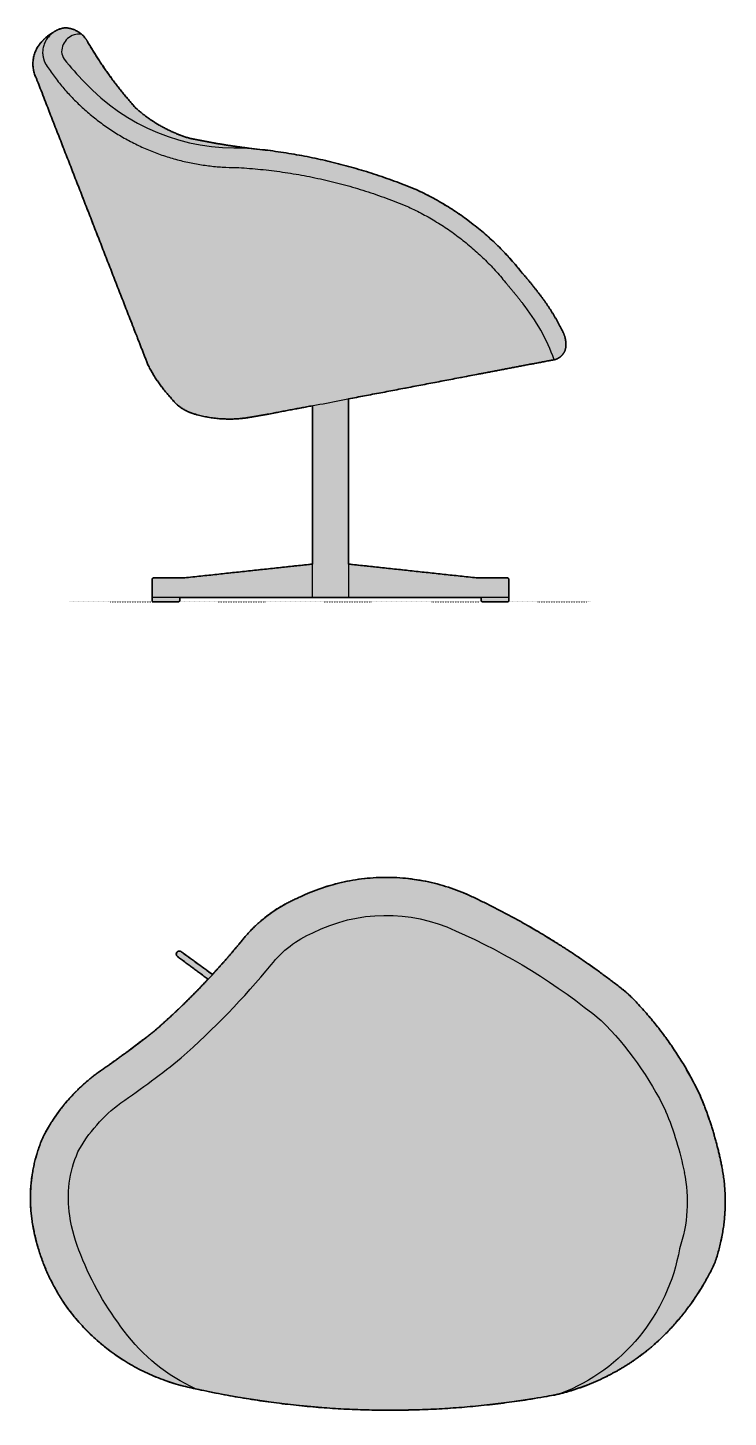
# Model space of a CAD drawing. Header units: millimetres. Extents: x -55 to 1976, y -1115 to 783.
# Drawn here: x 1053 to 1976, y -1075 to 757 of the extents above; entities that cross this region are included whole.
import ezdxf

# ---------------------------------------------------------------- set-up
doc = ezdxf.new("R2010")
doc.units = ezdxf.units.MM
doc.linetypes.add('Dots', pattern=[1, 0, -1])
doc.layers.add('Blocks', color=7, linetype='Continuous')
doc.layers.add('Blocks$Fill', color=7, linetype='Continuous', true_color=0xffffff)
for name, color, linetype, lineweight, true_color in [('Blocks$Inner', 7, 'Continuous', 25, 0x007f00), ('Blocks$Outline', 7, 'Continuous', 35, 0xff3f3f), ('Groud', 7, 'Dots', 25, 0x243775)]:
    doc.layers.add(name, color=color, linetype=linetype, lineweight=lineweight, true_color=true_color)

# ---------------------------------------------------------------- blocks, each defined once
blk = doc.blocks.new('K2 Lounge Chair Swivel Top')
at = {"layer": 'Blocks$Fill'}
blk.add_hatch(color=256, dxfattribs=at).paths.add_polyline_path([(351, 369.9), (357.4, 372.9), (363.9, 375.8), (370.5, 378.5), (377.3, 381.1), (384.1, 383.5), (391, 385.7), (398, 387.7), (405.1, 389.5), (412.3, 391.1), (419.5, 392.6), (426.8, 393.8), (434.1, 394.8), (441.4, 395.7), (448.8, 396.3), (456.2, 396.7), (463.7, 396.9), (471.1, 396.9), (478.5, 396.7), (485.9, 396.3), (493.3, 395.7), (500.6, 394.8), (507.9, 393.8), (515.2, 392.6), (522.4, 391.2), (529.5, 389.5), (536.6, 387.7), (543.6, 385.7), (550.5, 383.6), (557.3, 381.2), (564, 378.7), (570.6, 376), (577.1, 373.1), (604.7, 359.8), (632, 345.5), (658.8, 330.5), (685.2, 314.7), (711.1, 298.1), (736.5, 280.7), (761.4, 262.6), (785.7, 243.8), (792.9, 236.5), (800, 228.9), (807, 221.3), (813.8, 213.4), (820.4, 205.4), (826.9, 197.3), (833.1, 189), (839.3, 180.6), (845.2, 172), (850.9, 163.4), (856.5, 154.6), (861.8, 145.7), (867, 136.7), (871.9, 127.6), (876.7, 118.4), (881.2, 109.1), (885.7, 98), (889.8, 86.8), (893.8, 75.5), (897.4, 64.1), (900.8, 52.7), (903.8, 41.1), (906.6, 29.5), (909.2, 17.8), (910.7, 9.8), (911.9, 1.8), (912.8, -6.4), (913.5, -14.6), (913.9, -22.8), (914.1, -31), (913.9, -39.3), (913.5, -47.6), (912.8, -55.8), (911.8, -64), (910.5, -72.1), (909, -80.2), (907.2, -88.2), (905.1, -96.2), (902.7, -104), (900.2, -111.7), (896.5, -119.2), (892.7, -126.7), (888.7, -134.1), (884.5, -141.4), (880.1, -148.6), (875.5, -155.6), (870.7, -162.6), (865.8, -169.4), (860.7, -176.2), (855.4, -182.7), (850, -189.2), (844.4, -195.5), (838.7, -201.6), (832.8, -207.6), (826.8, -213.5), (820.6, -219.1), (814.2, -224.6), (807.6, -229.8), (800.9, -234.8), (794, -239.7), (787, -244.4), (779.9, -248.9), (772.6, -253.1), (765.3, -257.2), (757.1, -261.4), (748.9, -265.4), (740.5, -269.1), (732, -272.5), (723.4, -275.7), (714.7, -278.6), (706, -281.3), (697.1, -283.7), (688.7, -285.7), (659.5, -290.8), (630.2, -295.1), (600.7, -298.7), (571.1, -301.5), (541.4, -303.6), (511.6, -305), (481.8, -305.6), (451.9, -305.5), (422.1, -304.5), (392.3, -302.9), (362.6, -300.5), (332.9, -297.3), (303.5, -293.4), (274.1, -288.8), (245, -283.4), (216, -277.4), (210.1, -276.2), (204.2, -274.8), (198.4, -273.4), (192.5, -271.8), (186.7, -270.1), (180.9, -268.2), (175.1, -266.2), (169.4, -264.1), (163.6, -261.8), (158, -259.4), (152.4, -256.9), (146.8, -254.2), (141.3, -251.4), (135.8, -248.5), (130.4, -245.5), (125.1, -242.3), (119.9, -239), (114.7, -235.6), (109.6, -232.1), (104.6, -228.5), (99.7, -224.7), (94.9, -220.9), (90.2, -217), (85.5, -212.9), (81, -208.8), (76.6, -204.6), (72.3, -200.3), (68, -195.9), (63.9, -191.4), (60, -186.9), (56.1, -182.2), (52.3, -177.6), (47.4, -171), (42.7, -164.2), (38.2, -157.3), (33.9, -150.2), (29.8, -142.9), (25.9, -135.6), (22.3, -128.1), (18.9, -120.5), (15.7, -112.7), (12.8, -104.9), (10.2, -97), (7.7, -89.1), (5.6, -81.1), (3.7, -73), (2.1, -64.9), (0.7, -56.8), (-0.3, -49.8), (-1, -42.8), (-1.2, -39.3), (-1.4, -35.7), (-1.6, -32.1), (-1.6, -28.6), (-1.7, -25), (-1.6, -21.4), (-1.5, -17.9), (-1.3, -14.3), (-1.1, -10.7), (-0.8, -7.1), (-0.4, -3.6), (0, 0), (0.5, 3.6), (1, 7.1), (1.7, 10.6), (2.3, 14.1), (3.1, 17.7), (3.9, 21.1), (4.7, 24.6), (5.6, 28.1), (6.6, 31.5), (7.7, 34.9), (8.8, 38.3), (9.9, 41.6), (12.4, 48.3), (15.1, 54.8), (18.4, 61.1), (21.9, 67.2), (25.7, 73.3), (29.6, 79.3), (33.7, 85.2), (37.9, 91), (42.4, 96.7), (47, 102.2), (51.8, 107.5), (56.7, 112.8), (61.8, 117.9), (67, 122.8), (72.3, 127.5), (77.8, 132.1), (83.4, 136.5), (89.1, 140.8), (127.1, 167.9), (164.1, 196.4), (181.8, 212.4), (199.1, 228.7), (216, 245.5), (232.5, 262.7), (192.2, 292.6), (192.1, 292.7), (192, 292.7), (192, 292.8), (191.9, 292.9), (191.8, 292.9), (191.7, 293), (191.7, 293.1), (191.6, 293.2), (191.5, 293.3), (191.5, 293.3), (191.4, 293.4), (191.3, 293.5), (191.3, 293.6), (191.2, 293.7), (191.1, 293.8), (191.1, 293.9), (191, 294), (191, 294.1), (190.9, 294.2), (190.9, 294.3), (190.9, 294.4), (190.8, 294.5), (190.8, 294.6), (190.8, 294.7), (190.7, 294.8), (190.7, 294.9), (190.7, 295), (190.7, 295.1), (190.6, 295.2), (190.6, 295.3), (190.6, 295.4), (190.6, 295.5), (190.6, 295.6), (190.6, 295.7), (190.6, 295.8), (190.6, 295.9), (190.6, 296), (190.6, 296.1), (190.6, 296.2), (190.6, 296.3), (190.6, 296.4), (190.7, 296.5), (190.7, 296.6), (190.7, 296.7), (190.7, 296.8), (190.7, 297), (190.8, 297.1), (190.8, 297.2), (190.9, 297.3), (190.9, 297.4), (190.9, 297.5), (191, 297.6), (191, 297.6), (191.1, 297.7), (191.1, 297.8), (191.2, 297.9), (191.2, 298), (191.3, 298.1), (191.4, 298.2), (191.4, 298.3), (191.5, 298.4), (191.6, 298.4), (191.6, 298.5), (191.7, 298.6), (191.8, 298.7), (191.8, 298.7), (191.9, 298.8), (192, 298.9), (192.1, 298.9), (192.2, 299), (192.2, 299.1), (192.3, 299.1), (192.4, 299.2), (192.5, 299.3), (192.6, 299.3), (192.7, 299.4), (192.8, 299.4), (192.9, 299.5), (193, 299.5), (193.1, 299.5), (193.2, 299.6), (193.3, 299.6), (193.4, 299.7), (193.5, 299.7), (193.6, 299.7), (193.7, 299.7), (193.8, 299.8), (193.9, 299.8), (194, 299.8), (194.1, 299.8), (194.2, 299.8), (194.3, 299.8), (194.4, 299.8), (194.5, 299.8), (194.6, 299.8), (194.7, 299.8), (194.8, 299.8), (194.9, 299.8), (195, 299.8), (195.2, 299.8), (195.3, 299.8), (195.4, 299.8), (195.5, 299.8), (195.6, 299.7), (195.7, 299.7), (195.8, 299.7), (195.9, 299.6), (196, 299.6), (196.1, 299.6), (196.2, 299.5), (196.3, 299.5), (196.4, 299.4), (196.5, 299.4), (196.6, 299.3), (196.7, 299.3), (196.8, 299.2), (196.8, 299.2), (196.9, 299.1), (197, 299.1), (197.1, 299), (197.2, 298.9), (197.3, 298.9), (197.3, 298.8), (197.4, 298.7), (197.5, 298.6), (197.6, 298.6), (197.6, 298.5), (197.7, 298.4), (238.2, 268.9), (257.6, 290.5), (276.3, 312.6), (280, 317.2), (283.9, 321.7), (287.9, 326), (292, 330.3), (296.3, 334.4), (300.8, 338.4), (305.3, 342.3), (310, 346), (314.8, 349.6), (319.7, 353), (324.7, 356.2), (329.8, 359.3), (335, 362.2), (340.3, 364.9), (345.6, 367.5)], flags=0)
at = {"layer": 'Blocks$Inner'}
for p, q in [((238.2, 268.9), (197.7, 298.4)), ((192.2, 292.6), (232.5, 262.7))]:
    blk.add_line(p, q, dxfattribs=at)
at = {"layer": 'Blocks$Inner', "extrusion": (0, 0, -1)}
for centre, radius, start, end in [((-467.4, 132.5), 264.4, 63.8648, 114.499), ((-424.5, 196.8), 188, 37.9984, 66.9793), ((-139.7, -565.4), 1035.5, 114.9872, 128.5991), ((-467.3, 132.1), 214.8, 63.216, 115.1002), ((-424.5, 196.8), 138, 37.9984, 66.9793), ((-233.3, -416), 810.7, 113.6484, 129.6362), ((-445.2, -99), 483.2, 134.8059, 154.4855), ((-445.2, -99), 433.2, 134.8059, 154.3115), ((-230.7, -56.1), 242.5, 27.2156, 54.2745), ((-232.9, -58.4), 195.6, 28.4886, 53.8597), ((-420.3, -81.8), 498.9, 157.5022, 168.4853), ((-420.3, -81.8), 448.9, 157.6705, 168.4853), ((-201.5, -25.9), 203.2, 351.2598, 23.4117), ((-201.5, -25.9), 153.2, 351.2598, 23.4117), ((-670.9, -30.7), 193.1, 168.4853, 198.7328), ((-670.9, -30.7), 243.1, 168.4853, 199.461), ((-261.3, -16.8), 213.7, 336.8417, 351.2598), ((-261.3, -16.8), 263.7, 322.4235, 351.2598), ((-440.7, 46.7), 403.8, 322.0922, 338.568), ((-606.3, -49.4), 251.3, 189.9337, 248.8131), ((-596.9, 29.7), 334.6, 204.9973, 228.0489), ((-267.3, -9.1), 273.1, 280.8305, 321.925), ((-315.8, -58.1), 240.9, 294.4871, 323.5285), ((-622.2, 9.9), 303, 229.1141, 241.8397), ((-622.2, 9.9), 303, 241.8397, 257.3364), ((-472.7, 874.5), 1180.1, 259.4566, 282.5659)]:
    blk.add_arc(centre, radius, start, end, dxfattribs=at)
at = {"layer": 'Blocks$Inner'}
for centre, radius, start, end in [((-504.5, 954.4), 1010.8, 311.4164, 320.5809), ((194.6, 295.8), 4.02, 39.8603, 233.1935), ((-503, 952.8), 1058.5, 311.4115, 320.6625), ((-676.4, 1250.5), 1348.2, 304.5979, 308.5689), ((-650.5, 1214.3), 1353.7, 304.5653, 308.7719)]:
    blk.add_arc(centre, radius, start, end, dxfattribs=at)
at = {"layer": 'Blocks$Outline'}
for points, weights, knots in [([(351, 369.9), (463.3, 425), (577.1, 373.1), (689.1, 320.9), (785.7, 243.8), (845.1, 184.8), (881.2, 109.1), (899.6, 64.8), (909.2, 17.8), (922.6, -48.2), (900.2, -111.7), (871.3, -173.5), (820.6, -219.1), (795.1, -241.3), (765.3, -257.2), (732.8, -274.6), (692.9, -284.8), (688.7, -285.7), (451.5, -329.9), (216, -277.4), (115.5, -258.1), (52.3, -177.6), (11, -123.8), (0.7, -56.8), (-8.2, 1.1), (15.1, 54.8), (41.8, 106.7), (89.1, 140.8), (127.6, 167.3), (164.1, 196.4), (199.9, 227.9), (232.5, 262.7)], [1, 0.903954970911, 1, 0.992953252525, 1, 0.985289458552, 1, 0.995410388711, 1, 0.963687009044, 1, 0.979834756811, 1, 0.993840098764, 1, 0.991838762972, 0.999030974621, 1, 0.97973412432, 1, 0.936383101392, 1, 0.968504364843, 1, 0.960895575354, 1, 0.972249976897, 1, 0.999399643513, 1, 0.998117939798, 0.998452243084], [2060.229207, 2060.229207, 2060.229207, 2293.882012, 2293.882012, 2539.888346, 2539.888346, 2705.858888, 2705.858888, 2801.488008, 2801.488008, 2932.92251, 2932.92251, 3067.524269, 3067.524269, 3134.828643, 3134.828643, 3208.090611, 3216.789379, 3216.789379, 3692.765208, 3692.765208, 3888.632106, 3888.632106, 4021.34262, 4021.34262, 4135.370253, 4135.370253, 4249.899127, 4249.899127, 4343.337153, 4343.337153, 4438.532211, 4438.532211, 4438.532211]), ([(238.2, 268.9), (257.9, 290.2), (276.3, 312.6), (306.2, 350.9), (351, 369.9)], [0.998529139087, 0.998852907419, 1, 0.968189307015, 1], [4446.98972, 4446.98972, 4446.98972, 4505.009939, 4505.009939, 4600.117553, 4600.117553, 4600.117553]), ([(232.5, 262.7), (212.3, 277.6), (192.2, 292.6), (190.8, 293.7), (190.6, 295.5), (190.4, 297.3), (191.7, 298.6), (192.9, 299.9), (194.7, 299.8), (196.5, 299.8), (197.7, 298.4), (218, 283.6), (238.2, 268.9)], [1, 1, 1, 0.91235859405, 1, 0.91235859405, 1, 0.91235859405, 1, 0.91235859405, 1, 1, 1], [-113.888037, -113.888037, -113.888037, -63.723194, -63.723194, -60.328847, -60.328847, -56.9345, -56.9345, -53.540153, -53.540153, -50.145806, -50.145806, 0, 0, 0])]:
    blk.add_rational_spline(points, weights, degree=2, knots=knots, dxfattribs=at)
blk = doc.blocks.new('K2 Lounge Chair Swivel Side')
at = {"layer": 'Blocks$Fill', "extrusion": (0, 0, -1)}
blk.add_hatch(color=256, dxfattribs=at).paths.add_polyline_path([(-367.6, 267.7), (-636.3, 318.9), (-636.8, 318.9), (-637.4, 319), (-638, 319.1), (-638.6, 319.3), (-639, 319.4), (-639.4, 319.5), (-639.8, 319.6), (-640.2, 319.7), (-640.6, 319.8), (-641, 320), (-641.4, 320.1), (-641.8, 320.3), (-642.2, 320.4), (-642.6, 320.6), (-642.9, 320.8), (-643.3, 321), (-643.7, 321.2), (-644.1, 321.4), (-644.4, 321.6), (-644.8, 321.8), (-645.1, 322), (-645.5, 322.3), (-645.8, 322.5), (-646.2, 322.8), (-646.5, 323), (-646.8, 323.3), (-647.1, 323.6), (-647.5, 323.8), (-647.8, 324.1), (-648.1, 324.4), (-648.4, 324.7), (-648.6, 325), (-648.9, 325.3), (-649.2, 325.6), (-649.5, 325.9), (-649.7, 326.2), (-650, 326.6), (-650.3, 327), (-650.6, 327.4), (-650.8, 327.8), (-651.1, 328.2), (-651.4, 328.6), (-651.6, 329.1), (-651.8, 329.5), (-652, 329.9), (-652.3, 330.4), (-652.5, 330.9), (-652.6, 331.3), (-652.8, 331.8), (-653, 332.2), (-653.1, 332.7), (-653.3, 333.2), (-653.4, 333.7), (-653.5, 334.2), (-653.6, 334.7), (-653.7, 335.1), (-653.8, 335.6), (-653.9, 336.1), (-653.9, 336.6), (-654, 337.1), (-654, 337.6), (-654, 338.1), (-654, 338.6), (-654, 339.1), (-654, 339.6), (-654, 340), (-653.9, 340.5), (-653.9, 341), (-653.8, 342), (-653.8, 343.1), (-653.7, 344.1), (-653.5, 345.1), (-653.3, 346.2), (-653.1, 347.2), (-652.9, 348.2), (-652.7, 349.3), (-652.4, 350.3), (-652.1, 351.3), (-651.7, 352.2), (-651.3, 353.2), (-650.9, 354.2), (-650.5, 355.1), (-650.1, 356.1), (-649.6, 357), (-646.1, 363.9), (-642.4, 370.6), (-638.5, 377.3), (-634.5, 383.9), (-630.2, 390.4), (-625.9, 396.7), (-621.3, 403), (-616.6, 409.1), (-606.3, 422.1), (-595.5, 434.8), (-588.4, 443.4), (-581, 451.9), (-573.4, 460.2), (-565.5, 468.3), (-557.3, 476.1), (-548.9, 483.7), (-540.3, 491.1), (-531.4, 498.2), (-522.3, 505), (-513.1, 511.6), (-503.6, 517.8), (-494, 523.8), (-484.2, 529.5), (-474.3, 534.9), (-464.3, 540), (-454.1, 544.7), (-441.1, 549.9), (-428, 554.8), (-414.8, 559.6), (-401.5, 564), (-388.1, 568.3), (-374.6, 572.2), (-361, 576), (-347.4, 579.5), (-333.7, 582.7), (-319.9, 585.7), (-306.1, 588.4), (-292.3, 590.8), (-278.4, 593.1), (-264.5, 595), (-250.6, 596.7), (-236.6, 598.1), (-231.2, 598.8), (-212.6, 601.4), (-194, 604.5), (-175.5, 607.8), (-157, 611.6), (-152.2, 613.1), (-147.5, 614.8), (-142.8, 616.6), (-138.1, 618.5), (-133.5, 620.6), (-128.9, 622.8), (-124.4, 625.1), (-120, 627.5), (-115.6, 630.1), (-111.3, 632.7), (-107.1, 635.5), (-102.9, 638.4), (-98.9, 641.4), (-94.9, 644.5), (-91.1, 647.7), (-87.3, 651), (-78.4, 661.1), (-69.9, 671.5), (-61.5, 682), (-53.5, 692.8), (-45.7, 703.8), (-38.2, 714.9), (-31, 726.3), (-24.1, 737.8), (-23.7, 738.6), (-23.3, 739.3), (-22.9, 740), (-22.4, 740.8), (-21.9, 741.5), (-21.4, 742.2), (-20.9, 742.9), (-20.4, 743.6), (-19.8, 744.3), (-19.2, 745), (-18.6, 745.6), (-18, 746.3), (-17.4, 746.9), (-16.7, 747.5), (-16.1, 748.1), (-15.4, 748.7), (-14.8, 749.2), (-14.3, 749.6), (-13.7, 750.1), (-13.1, 750.5), (-12.5, 750.9), (-11.9, 751.3), (-11.2, 751.7), (-10.6, 752.1), (-10, 752.5), (-9.3, 752.8), (-8.7, 753.1), (-8, 753.5), (-7.4, 753.8), (-6.7, 754.1), (-6, 754.4), (-5.3, 754.6), (-4.7, 754.9), (-4, 755.1), (-3.3, 755.4), (-2.6, 755.6), (-1.9, 755.8), (-1.2, 756), (-0.5, 756.1), (0.2, 756.3), (0.9, 756.4), (1.6, 756.5), (2.3, 756.7), (3, 756.7), (3.6, 756.8), (4.3, 756.9), (5, 757), (5.7, 757), (6.7, 756.9), (7.7, 756.7), (8.6, 756.6), (9.6, 756.3), (10.6, 756.1), (11.6, 755.8), (12.6, 755.5), (13.6, 755.2), (14.6, 754.8), (15.5, 754.4), (16.5, 754), (17.5, 753.5), (18.4, 753), (19.4, 752.4), (20.3, 751.9), (21.2, 751.3), (22.6, 750.4), (24, 749.6), (25.4, 748.7), (26.7, 747.7), (28.1, 746.8), (29.4, 745.7), (30.7, 744.7), (31.9, 743.6), (33.1, 742.5), (34.3, 741.4), (35.5, 740.2), (36.6, 739), (37.7, 737.7), (38.8, 736.5), (39.8, 735.2), (40.7, 733.9), (41.5, 732.8), (42.3, 731.6), (43, 730.4), (43.7, 729.2), (44.3, 727.9), (44.9, 726.6), (45.5, 725.3), (46, 724), (46.5, 722.6), (46.9, 721.2), (47.3, 719.8), (47.6, 718.4), (47.9, 717), (48.1, 715.5), (48.3, 714.1), (48.5, 712.6), (48.5, 711.2), (48.6, 709.7), (48.6, 708.2), (48.5, 706.8), (48.4, 705.3), (48.2, 703.9), (48, 702.4), (47.7, 701), (47.4, 699.6), (47.1, 698.2), (46.7, 696.9), (46.2, 695.5), (45.7, 694.2), (45.2, 692.9), (44.6, 691.7), (44, 690.4), (-87.3, 353.2), (-103.1, 312.7), (-106.1, 306.9), (-107.7, 304), (-109.4, 301.2), (-111.1, 298.4), (-112.8, 295.6), (-114.6, 292.9), (-116.4, 290.1), (-118.3, 287.5), (-120.3, 284.8), (-122.2, 282.2), (-124.2, 279.6), (-126.3, 277.1), (-128.4, 274.6), (-132.8, 269.7), (-133.5, 268.7), (-134.2, 267.7), (-135, 266.8), (-135.8, 265.8), (-136.6, 264.9), (-137.5, 264), (-138.4, 263.1), (-139.2, 262.2), (-140.1, 261.4), (-141.1, 260.5), (-142, 259.7), (-143, 258.9), (-143.9, 258.1), (-144.9, 257.3), (-146, 256.6), (-147, 255.9), (-148, 255.2), (-149.1, 254.5), (-150.2, 253.9), (-151.2, 253.2), (-152.3, 252.6), (-153.5, 252), (-154.6, 251.5), (-155.7, 251), (-156.8, 250.5), (-158, 250), (-159.1, 249.5), (-160.3, 249.1), (-161.5, 248.7), (-162.6, 248.3), (-163.8, 248), (-165, 247.6), (-168.6, 246.6), (-172.3, 245.7), (-176, 244.8), (-179.7, 244.1), (-183.4, 243.4), (-187.1, 242.8), (-190.9, 242.3), (-194.7, 241.9), (-198.4, 241.6), (-202.2, 241.3), (-206, 241.2), (-209.8, 241.1), (-213.6, 241.1), (-217.4, 241.2), (-221.1, 241.4), (-224.9, 241.7), (-232.1, 242.5), (-240, 243.8), (-319.8, 258.6), (-319.8, 49.9), (-150.3, 31.6), (-110.6, 31.6), (-110.5, 31.6), (-110.5, 31.6), (-110.4, 31.6), (-110.4, 31.6), (-110.3, 31.6), (-110.3, 31.6), (-110.2, 31.6), (-110.2, 31.6), (-110.1, 31.5), (-110.1, 31.5), (-110.1, 31.5), (-110, 31.5), (-110, 31.5), (-109.9, 31.5), (-109.9, 31.5), (-109.8, 31.4), (-109.8, 31.4), (-109.7, 31.4), (-109.7, 31.4), (-109.6, 31.4), (-109.6, 31.3), (-109.6, 31.3), (-109.5, 31.3), (-109.5, 31.3), (-109.4, 31.2), (-109.4, 31.2), (-109.3, 31.2), (-109.3, 31.1), (-109.3, 31.1), (-109.2, 31.1), (-109.2, 31), (-109.1, 31), (-109.1, 31), (-109.1, 30.9), (-109, 30.9), (-109, 30.8), (-109, 30.8), (-108.9, 30.8), (-108.9, 30.7), (-108.9, 30.7), (-108.9, 30.6), (-108.8, 30.6), (-108.8, 30.5), (-108.8, 30.5), (-108.8, 30.5), (-108.7, 30.4), (-108.7, 30.4), (-108.7, 30.3), (-108.7, 30.3), (-108.7, 30.2), (-108.7, 30.2), (-108.6, 30.1), (-108.6, 30.1), (-108.6, 30), (-108.6, 30), (-108.6, 30), (-108.6, 29.9), (-108.6, 29.9), (-108.6, 29.8), (-108.6, 29.8), (-108.6, 29.7), (-108.6, 29.7), (-108.6, 29.6), (-108.6, 29.6), (-108.6, 5.6), (-108.6, 2), (-108.6, 2), (-108.6, 1.9), (-108.6, 1.9), (-108.6, 1.8), (-108.6, 1.8), (-108.6, 1.7), (-108.6, 1.7), (-108.6, 1.6), (-108.6, 1.6), (-108.6, 1.5), (-108.6, 1.5), (-108.6, 1.4), (-108.7, 1.4), (-108.7, 1.4), (-108.7, 1.3), (-108.7, 1.3), (-108.7, 1.2), (-108.7, 1.2), (-108.8, 1.1), (-108.8, 1.1), (-108.8, 1), (-108.8, 1), (-108.9, 0.9), (-108.9, 0.9), (-108.9, 0.9), (-108.9, 0.8), (-109, 0.8), (-109, 0.7), (-109, 0.7), (-109.1, 0.7), (-109.1, 0.6), (-109.1, 0.6), (-109.2, 0.5), (-109.2, 0.5), (-109.3, 0.5), (-109.3, 0.4), (-109.3, 0.4), (-109.4, 0.4), (-109.4, 0.4), (-109.5, 0.3), (-109.5, 0.3), (-109.6, 0.3), (-109.6, 0.2), (-109.6, 0.2), (-109.7, 0.2), (-109.7, 0.2), (-109.8, 0.2), (-109.8, 0.1), (-109.9, 0.1), (-109.9, 0.1), (-110, 0.1), (-110, 0.1), (-110.1, 0.1), (-110.1, 0.1), (-110.1, 0), (-110.2, 0), (-110.2, 0), (-110.3, 0), (-110.3, 0), (-110.4, 0), (-110.4, 0), (-110.5, 0), (-110.5, 0), (-110.6, 0), (-143, 0), (-143, 0), (-143.1, 0), (-143.1, 0), (-143.2, 0), (-143.2, 0), (-143.2, 0), (-143.3, 0), (-143.3, 0), (-143.4, 0), (-143.4, 0.1), (-143.5, 0.1), (-143.5, 0.1), (-143.6, 0.1), (-143.6, 0.1), (-143.7, 0.1), (-143.7, 0.1), (-143.8, 0.2), (-143.8, 0.2), (-143.8, 0.2), (-143.9, 0.2), (-143.9, 0.2), (-144, 0.3), (-144, 0.3), (-144.1, 0.3), (-144.1, 0.4), (-144.2, 0.4), (-144.2, 0.4), (-144.2, 0.4), (-144.3, 0.5), (-144.3, 0.5), (-144.4, 0.5), (-144.4, 0.6), (-144.4, 0.6), (-144.5, 0.7), (-144.5, 0.7), (-144.5, 0.7), (-144.6, 0.8), (-144.6, 0.8), (-144.6, 0.9), (-144.7, 0.9), (-144.7, 0.9), (-144.7, 1), (-144.7, 1), (-144.8, 1.1), (-144.8, 1.1), (-144.8, 1.2), (-144.8, 1.2), (-144.8, 1.3), (-144.9, 1.3), (-144.9, 1.4), (-144.9, 1.4), (-144.9, 1.4), (-144.9, 1.5), (-144.9, 1.5), (-144.9, 1.6), (-144.9, 1.6), (-145, 1.7), (-145, 1.7), (-145, 1.8), (-145, 1.8), (-145, 1.9), (-145, 1.9), (-145, 2), (-145, 2), (-145, 5.6), (-542.4, 5.6), (-542.4, 2), (-542.4, 2), (-542.4, 1.9), (-542.4, 1.9), (-542.4, 1.8), (-542.4, 1.8), (-542.4, 1.7), (-542.4, 1.7), (-542.4, 1.6), (-542.4, 1.6), (-542.5, 1.5), (-542.5, 1.5), (-542.5, 1.4), (-542.5, 1.4), (-542.5, 1.4), (-542.5, 1.3), (-542.5, 1.3), (-542.6, 1.2), (-542.6, 1.2), (-542.6, 1.1), (-542.6, 1.1), (-542.6, 1), (-542.7, 1), (-542.7, 0.9), (-542.7, 0.9), (-542.8, 0.9), (-542.8, 0.8), (-542.8, 0.8), (-542.8, 0.7), (-542.9, 0.7), (-542.9, 0.7), (-543, 0.6), (-543, 0.6), (-543, 0.5), (-543.1, 0.5), (-543.1, 0.5), (-543.1, 0.4), (-543.2, 0.4), (-543.2, 0.4), (-543.3, 0.4), (-543.3, 0.3), (-543.3, 0.3), (-543.4, 0.3), (-543.4, 0.2), (-543.5, 0.2), (-543.5, 0.2), (-543.6, 0.2), (-543.6, 0.2), (-543.7, 0.1), (-543.7, 0.1), (-543.8, 0.1), (-543.8, 0.1), (-543.9, 0.1), (-543.9, 0.1), (-543.9, 0.1), (-544, 0), (-544, 0), (-544.1, 0), (-544.1, 0), (-544.2, 0), (-544.2, 0), (-544.3, 0), (-544.3, 0), (-544.4, 0), (-544.4, 0), (-576.8, 0), (-576.9, 0), (-576.9, 0), (-577, 0), (-577, 0), (-577, 0), (-577.1, 0), (-577.1, 0), (-577.2, 0), (-577.2, 0), (-577.3, 0.1), (-577.3, 0.1), (-577.4, 0.1), (-577.4, 0.1), (-577.5, 0.1), (-577.5, 0.1), (-577.6, 0.1), (-577.6, 0.2), (-577.6, 0.2), (-577.7, 0.2), (-577.7, 0.2), (-577.8, 0.2), (-577.8, 0.3), (-577.9, 0.3), (-577.9, 0.3), (-578, 0.4), (-578, 0.4), (-578, 0.4), (-578.1, 0.4), (-578.1, 0.5), (-578.2, 0.5), (-578.2, 0.5), (-578.2, 0.6), (-578.3, 0.6), (-578.3, 0.7), (-578.3, 0.7), (-578.4, 0.7), (-578.4, 0.8), (-578.4, 0.8), (-578.5, 0.9), (-578.5, 0.9), (-578.5, 0.9), (-578.5, 1), (-578.6, 1), (-578.6, 1.1), (-578.6, 1.1), (-578.6, 1.2), (-578.7, 1.2), (-578.7, 1.3), (-578.7, 1.3), (-578.7, 1.4), (-578.7, 1.4), (-578.7, 1.4), (-578.8, 1.5), (-578.8, 1.5), (-578.8, 1.6), (-578.8, 1.6), (-578.8, 1.7), (-578.8, 1.7), (-578.8, 1.8), (-578.8, 1.8), (-578.8, 1.9), (-578.8, 1.9), (-578.8, 2), (-578.8, 2), (-578.8, 5.6), (-578.8, 29.6), (-578.8, 29.6), (-578.8, 29.7), (-578.8, 29.7), (-578.8, 29.8), (-578.8, 29.8), (-578.8, 29.9), (-578.8, 29.9), (-578.8, 30), (-578.8, 30), (-578.8, 30), (-578.8, 30.1), (-578.7, 30.1), (-578.7, 30.2), (-578.7, 30.2), (-578.7, 30.3), (-578.7, 30.3), (-578.7, 30.4), (-578.6, 30.4), (-578.6, 30.5), (-578.6, 30.5), (-578.6, 30.5), (-578.5, 30.6), (-578.5, 30.6), (-578.5, 30.7), (-578.5, 30.7), (-578.4, 30.8), (-578.4, 30.8), (-578.4, 30.8), (-578.3, 30.9), (-578.3, 30.9), (-578.3, 31), (-578.2, 31), (-578.2, 31), (-578.2, 31.1), (-578.1, 31.1), (-578.1, 31.1), (-578, 31.2), (-578, 31.2), (-578, 31.2), (-577.9, 31.3), (-577.9, 31.3), (-577.8, 31.3), (-577.8, 31.3), (-577.7, 31.4), (-577.7, 31.4), (-577.6, 31.4), (-577.6, 31.4), (-577.6, 31.4), (-577.5, 31.5), (-577.5, 31.5), (-577.4, 31.5), (-577.4, 31.5), (-577.3, 31.5), (-577.3, 31.5), (-577.2, 31.5), (-577.2, 31.6), (-577.1, 31.6), (-577.1, 31.6), (-577, 31.6), (-577, 31.6), (-577, 31.6), (-576.9, 31.6), (-576.9, 31.6), (-576.8, 31.6), (-537.1, 31.6), (-367.6, 49.9)], flags=0)
at = {"layer": 'Blocks$Inner'}
for p, q in [((319.8, 5.6), (319.8, 258.6)), ((367.6, 267.7), (367.6, 5.6)), ((108.6, 2), (108.6, 29.6)), ((578.8, 29.6), (578.8, 2)), ((578.8, 5.6), (108.6, 5.6)), ((143, 0), (110.6, 0)), ((145, 5.6), (145, 2)), ((576.8, 0), (544.4, 0))]:
    blk.add_line(p, q, dxfattribs=at)
for points in [[(110.6, 31.6), (150.3, 31.6), (319.8, 49.9)], [(367.6, 49.9), (537.1, 31.6), (576.8, 31.6)], [(542.4, 2), (542.4, 5.6)]]:
    blk.add_lwpolyline(points, dxfattribs=at)
for centre, radius, start, end in [((13.1, 725), 23.8, 84.4534, 179.0022), ((9.4, 727.2), 20.2, 185.1036, 214.8609), ((223.4, 893.4), 291.1, 217.6213, 225.5965), ((219.1, 870.7), 272.2, 222.9011, 272.5496), ((387.4, 227.4), 267.5, 20.092, 38.4024)]:
    blk.add_arc(centre, radius, start, end, dxfattribs=at)
at = {"layer": 'Blocks$Inner', "extrusion": (0, 0, -1)}
for centre, start, end in [((-110.6, 29.6), 0, 90), ((-576.8, 29.6), 90, 180), ((-110.6, 2), 270, 0), ((-143, 2), 180, 270), ((-544.4, 2), 270, 0), ((-576.8, 2), 180, 270)]:
    blk.add_arc(centre, 2, start, end, dxfattribs=at)
at = {"layer": 'Blocks$Inner'}
for points, weights in [([(-21.2, 751.3), (-32.9, 744.7), (-40.7, 733.9)], [1, 0.977881001391, 1]), ([(-5.7, 757), (-35.7, 753.8), (-35.7, 723.6)], [1, 0.743826276316, 1]), ([(24.1, 737.8), (14.7, 755.9), (-5.7, 757)], [1, 0.86782022191, 1]), ([(-40.7, 733.9), (-55.5, 713.2), (-44, 690.4)], [1, 0.855350981552, 1]), ([(87.3, 651), (51.2, 691.2), (24.1, 737.8)], [1, 0.994713950699, 1]), ([(-35.7, 723.6), (-35, 716.5), (-32.2, 709.8)], [1, 0.990258888889, 1]), ([(-32.2, 709.8), (56.2, 573), (219.1, 572.8)], [1, 0.878676926939, 1]), ([(157, 611.6), (117.8, 623.6), (87.3, 651)], [1, 0.976299115339, 1]), ([(236.6, 598.1), (196.5, 603.1), (157, 611.6)], [1, 0.999063269184, 1]), ([(454.1, 544.7), (349.4, 587.6), (236.6, 598.1)], [1, 0.989118195577, 1]), ([(219.1, 572.8), (336.1, 566.7), (444.2, 521.8)], [1, 0.98545119652, 1]), ([(595.5, 434.8), (538.2, 506.9), (454.1, 544.7)], [1, 0.971825853105, 1]), ([(444.2, 521.8), (522.5, 486.4), (576, 419.2)], [1, 0.971937894822, 1]), ([(616.6, 409.1), (606.4, 422.2), (595.5, 434.8)], [1, 0.999572867954, 1]), ([(576, 419.2), (586.8, 406.8), (596.8, 393.8)], [1, 0.999586629116, 1]), ([(649.6, 357), (635.8, 384.8), (616.6, 409.1)], [1, 0.994435297588, 1]), ([(653.9, 341), (653.6, 349.5), (649.6, 357)], [1, 0.973411222715, 1]), ([(103.1, 312.7), (114.9, 289.1), (132.8, 269.7)], [1, 0.990227498049, 1]), ([(132.8, 269.7), (145, 252.9), (165, 247.6)], [1, 0.942680988421, 1]), ([(165, 247.6), (194.4, 239), (224.9, 241.7)], [1, 0.982730242735, 1])]:
    blk.add_rational_spline(points, weights, degree=2, dxfattribs=at)
for points in [[(-44, 690.4), (87.3, 353.2)], [(87.3, 353.2), (103.1, 312.7)], [(537.9, 300.2), (636.3, 318.9)], [(260.2, 247.3), (537.9, 300.2)], [(224.9, 241.7), (232.1, 242.5)], [(232.1, 242.5), (240, 243.8)], [(240, 243.8), (253.9, 246.2)], [(253.9, 246.2), (260.2, 247.3)]]:
    blk.add_open_spline(points, degree=1, dxfattribs=at)
blk.add_rational_spline([(636.3, 318.9), (644.5, 319.7), (649.7, 326.2), (654.9, 332.7), (653.9, 341)], [1, 0.922082670692, 1, 0.922082670692, 1], degree=2, knots=[1048.838545, 1048.838545, 1048.838545, 1064.591685, 1064.591685, 1080.344825, 1080.344825, 1080.344825], dxfattribs=at)
at = {"layer": 'Blocks$Outline'}
for points in [[(319.8, 258.6), (319.8, 49.9)], [(367.6, 49.9), (367.6, 267.7)], [(145, 5.6), (542.4, 5.6)]]:
    blk.add_lwpolyline(points, dxfattribs=at)
for points, weights, knots in [([(-21.2, 751.3), (-32.9, 744.7), (-40.7, 733.9), (-55.5, 713.2), (-44, 690.4), (21.6, 521.8), (87.3, 353.2), (95.2, 333), (103.1, 312.7), (114.9, 289.1), (132.8, 269.7), (145, 252.9), (165, 247.6), (194.4, 239), (224.9, 241.7), (228.5, 242.1), (232.1, 242.5), (236.1, 243.2), (240, 243.8), (247, 245), (253.9, 246.2), (257.1, 246.7), (260.2, 247.3), (290, 253), (319.8, 258.6)], [1, 0.977881001391, 1, 0.855350981552, 1, 1, 1, 1, 1, 0.990227498049, 1, 0.942680988421, 1, 0.982730242735, 1, 1, 1, 1, 1, 1, 1, 1, 1, 1, 1], [0, 0, 0, 26.329863, 26.329863, 72.122142, 72.122142, 434.022235, 434.022235, 477.516791, 477.516791, 529.941625, 529.941625, 569.746192, 569.746192, 630.267823, 630.267823, 637.55994, 637.55994, 645.592206, 645.592206, 659.676701, 659.676701, 666.051283, 666.051283, 726.662633, 726.662633, 726.662633]), ([(367.6, 267.7), (452.8, 283.9), (537.9, 300.2), (587.1, 309.5), (636.3, 318.9), (637.4, 319), (645.4, 320.8), (649.7, 326.2), (654.9, 332.7), (653.9, 341), (653.6, 349.5), (649.6, 357), (635.8, 384.8), (616.6, 409.1), (606.4, 422.2), (595.5, 434.8), (538.2, 506.9), (454.1, 544.7), (349.4, 587.6), (236.6, 598.1), (233.9, 598.5), (193.9, 603.7), (157, 611.6), (117.8, 623.6), (87.3, 651), (51.2, 691.2), (24.1, 737.8), (20.9, 744.1), (6.2, 756.4), (-5.7, 757), (-14.2, 756.1), (-21.2, 751.3)], [1, 1, 1, 1, 1, 0.988053952451, 0.934028718241, 1, 0.922082670692, 1, 0.973411222715, 1, 0.994435297588, 1, 0.999572867954, 1, 0.971825853105, 1, 0.989118195577, 1, 0.999936905849, 0.999126363335, 1, 0.976299115339, 1, 0.994713950699, 1, 0.94961314444, 0.91820707747, 1, 0.911517894234, 0.884159021001], [775.381035, 775.381035, 775.381035, 948.751659, 948.751659, 1048.838545, 1048.838545, 1051.253769, 1064.591685, 1064.591685, 1080.344825, 1080.344825, 1097.063168, 1097.063168, 1158.808935, 1158.808935, 1192.027543, 1192.027543, 1372.859466, 1372.859466, 1597.626728, 1597.626728, 1603.068971, 1678.425301, 1678.425301, 1759.158693, 1759.158693, 1866.660018, 1866.660018, 1880.821164, 1903.808936, 1903.808936, 1920.805323, 1920.805323, 1920.805323]), ([(319.8, 49.9), (235, 40.7), (150.3, 31.6), (130.4, 31.6), (110.6, 31.6), (108.6, 31.6), (108.6, 29.6), (108.6, 17.6), (108.6, 3.8), (108.6, 2), (108.6, 0), (110.6, 0), (126.8, 0), (143, 0), (145, 0), (145, 2), (145, 3.8), (145, 5.6)], [1, 1, 1, 1, 1, 0.707106781187, 1, 1, 1, 1, 0.707106781187, 1, 1, 1, 0.707106781187, 1, 1, 1], [-279.607209, -279.607209, -279.607209, -109.190409, -109.190409, -69.427036, -69.427036, -66.285444, -66.285444, -42.280101, -38.699226, -38.699226, -35.557633, -35.557633, -3.141593, -3.141593, 0, 0, 3.580875, 3.580875, 3.580875]), ([(542.4, 5.6), (542.4, 3.8), (542.4, 2), (542.4, 0), (544.4, 0), (560.6, 0), (576.8, 0), (578.8, 0), (578.8, 2), (578.8, 3.8), (578.8, 17.6), (578.8, 29.6), (578.8, 31.6), (576.8, 31.6), (556.9, 31.6), (537.1, 31.6), (452.3, 40.7), (367.6, 49.9)], [1, 1, 1, 0.707106781187, 1, 1, 1, 0.707106781187, 1, 1, 1, 1, 0.707106781187, 1, 1, 1, 1, 1], [-112.771284, -112.771284, -112.771284, -109.190409, -109.190409, -106.048816, -106.048816, -73.632776, -73.632776, -70.491183, -70.491183, -66.910308, -42.904965, -42.904965, -39.763373, -39.763373, 0, 0, 170.4168, 170.4168, 170.4168])]:
    blk.add_rational_spline(points, weights, degree=2, knots=knots, dxfattribs=at)

msp = doc.modelspace()

# ---------------------------------------------------------------- linework, layer by layer
at = {"layer": 'Groud'}
msp.add_lwpolyline([(1108.1, 0), (1795.5, 0)], dxfattribs=at)

# ---------------------------------------------------------------- block references
at = {"layer": 'Blocks'}
for name, p in [('K2 Lounge Chair Swivel Side', (1108.1, 0)), ('K2 Lounge Chair Swivel Top', (1058, -760.2))]:
    msp.add_blockref(name, p, dxfattribs=at)

doc.saveas('drawing.dxf')
